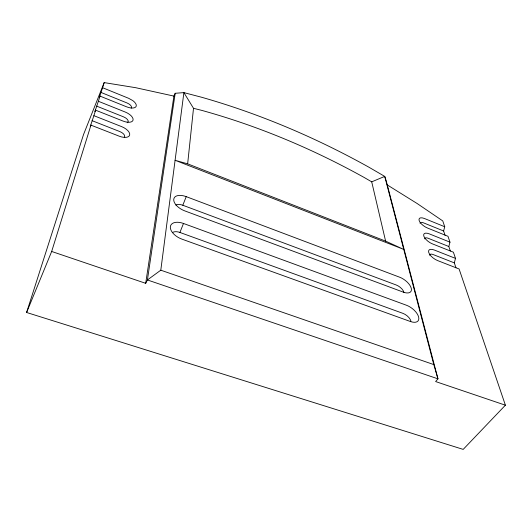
<?xml version="1.0" encoding="UTF-8"?>
<svg xmlns="http://www.w3.org/2000/svg" width="532" height="532" viewBox="0 0 532 532"><rect width="100%" height="100%" fill="white"/><g stroke="black" fill="none" stroke-linecap="round" stroke-linejoin="round"><path stroke-width="0.8" d="M187.65 163.843L175.088 160.285L403.761 249.422L385.607 241.116L187.65 163.843L193.508 108.302L183.892 92.615L175.201 93.286L173.911 96.093L145.695 283.323L51.671 251.47L26.6 312.483L463.186 449.394L505.4 405.198L459.089 268.973L437.57 260.56A8.678 3.83 36.1 0 1 428.726 252.461A8.678 3.83 36.1 0 1 434.298 250.02L455.492 258.379L454.321 262.868L455.984 267.822M145.695 283.323L147.411 279.958L160.797 270.19L183.892 92.615L201.701 97.276A745.332 577.506 50.2 0 1 368.889 167.201L384.722 176.398L386.252 180.986L437.956 378.837L435.622 381.557L505.4 405.198M175.201 93.286L147.411 279.958L437.956 378.837L433.786 364.586L384.722 176.398L371.715 181.844L364.393 177.595A695.63 536.13 49.1 0 0 201.668 110.357L193.508 108.302M450.351 251.031L448.828 246.509L449.972 242.153L447.977 236.281L427.475 228.022A8.193 3.465 35 0 1 419.143 220.507A8.193 3.465 35 0 1 424.536 218.539L444.739 226.752L443.615 230.974L445.058 235.27M93.891 115.677L90.287 126.37L90.952 125.14L119.268 136.205A9.962 4.874 23.8 0 0 129.668 135.035A9.962 4.874 23.8 0 0 121.642 126.629L93.891 115.677L95.607 110.177L123.018 121.057A9.669 4.589 24 0 0 133.06 120.112A9.669 4.589 24 0 0 125.253 112.046L98.373 101.28L99.983 96.093L126.55 106.799A9.396 4.322 24.2 0 0 135.7 107.025A9.396 4.322 24.2 0 0 132.814 100.608L128.651 98.307L102.59 87.714L104.179 82.606L135.627 87.687L173.911 96.093M98.373 101.28L94.929 111.467L95.607 110.177M102.59 87.714L99.298 97.436L99.983 96.093M51.671 251.47L90.952 125.14M26.6 312.483L83.551 134.483L104.179 82.606M175.846 205.099A8.392 4.575 26.8 0 1 182.802 205.246L186.227 196.641L399.645 277.205A11.704 5.706 36.4 0 1 411.269 288.337A11.704 5.706 36.4 0 1 403.269 292.121L184.777 210.885A12.695 6.823 26.9 0 1 173.738 199.354A12.695 6.823 26.9 0 1 186.227 196.641M172.601 232.484A8.785 5.027 27 0 1 179.909 232.451L183.493 223.467L406.461 305.248A12.276 6.191 37.5 0 1 418.644 317.092A12.276 6.191 37.5 0 1 410.418 321.514L181.904 239.127A13.293 7.508 27.1 0 1 170.346 226.805A13.293 7.508 27.1 0 1 183.493 223.467M160.797 270.19L433.786 364.586M179.909 232.451L402.91 313.355A8.12 4.15 37.6 0 1 410.943 321.182M182.802 205.246L396.254 285.012A7.741 3.824 36.5 0 1 403.914 292.367M92.063 120.671L119.866 131.59A5.958 2.939 23.8 0 1 124.308 137.289M454.321 262.868L433.095 254.535A5.2 2.308 36.1 0 0 429.643 255.24M96.598 106.101L123.53 116.84A5.785 2.766 24 0 1 127.175 122.746M448.828 246.509L428.107 238.25A5.047 2.195 35.6 0 0 424.729 238.848M449.972 242.153L429.291 233.867A8.432 3.644 35.5 0 0 423.805 236.055A8.432 3.644 35.5 0 0 432.39 243.862L453.39 252.195L455.492 258.379M100.874 92.382L126.988 102.942A5.626 2.607 24.2 0 1 131.211 108.176M443.615 230.974L423.379 222.795A4.908 2.088 35 0 0 420.061 223.294M387.243 184.903L417.141 203.517L442.757 220.92L444.739 226.752M371.715 181.844L385.607 241.116"/></g></svg>
